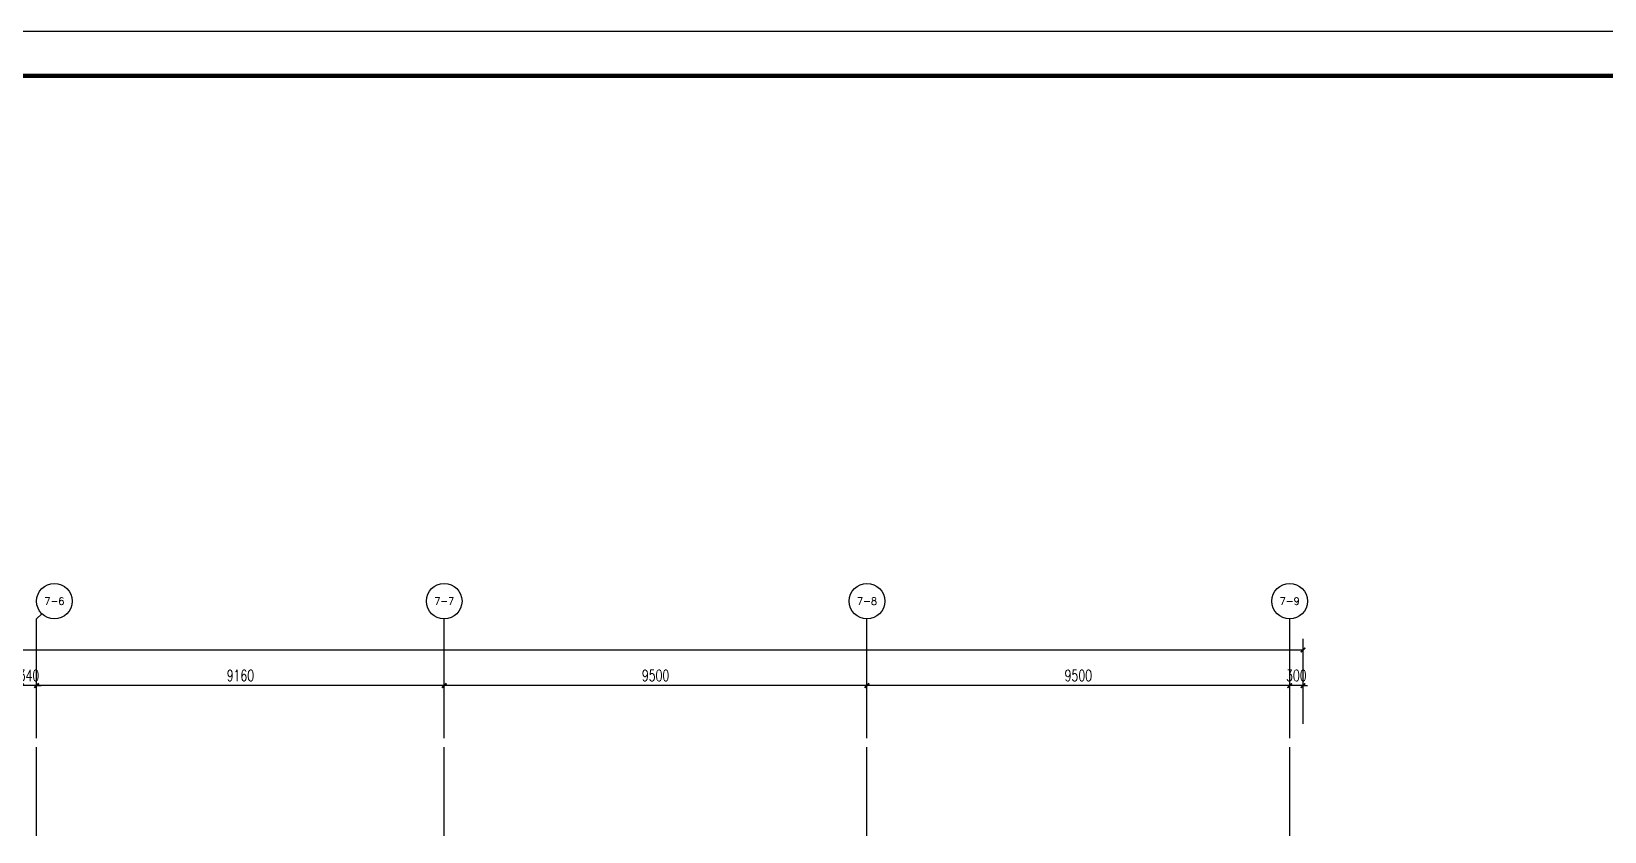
# Model space of a CAD drawing. Extents: x -621157 to 1764546, y -106808 to 741893.
# Drawn here: x 579293 to 614644, y 145710 to 163701 of the extents above; entities that cross this region are included whole.
import ezdxf
from ezdxf.enums import TextEntityAlignment as Align
from ezdxf.xclip import XClip

# ---------------------------------------------------------------- set-up
doc = ezdxf.new("R2010")
doc.units = 0
doc.header["$LTSCALE"] = 1000
doc.header["$MEASUREMENT"] = 0
doc.header["$XCLIPFRAME"] = 0
doc.linetypes.add('XREF-A-101-平面图_t3$0$DOTE', pattern=[2.42, 2, -0.2, 0.02, -0.2])
for name, color, linetype in [('0-底图', 7, 'Continuous'), ('AXIS_TEXT', 7, 'Continuous'), ('XREF-A-101-平面图_t3$0$A-DOTE', 8, 'Continuous'), ('XREF-A-101-平面图_t3$0$AXIS', 8, 'Continuous')]:
    doc.layers.add(name, color=color, linetype=linetype)
doc.styles.add('COMPLEX', font='COMPLEX')
doc.styles.add('XREF-A-101-平面图_t3$0$A-AXIS-LABEL', font='COMPLEX', dxfattribs={"bigfont": 'GBCBIG'})
doc.styles.add('XREF-A-101-平面图_t3$0$A-DIM_T3', font='SIMPLEX', dxfattribs={"width": 0.705882, "bigfont": 'GBCBIG'})
doc.dimstyles.new('XREF-A-101-平面图_t3$0$A-DIM-100', dxfattribs={"dimscale": 100, "dimtxt": 2.55, "dimasz": 1, "dimexe": 2.5, "dimexo": 3, "dimgap": 1, "dimtad": 1, "dimdec": 0, "dimzin": 0, "dimdsep": 46, "dimtxsty": 'XREF-A-101-平面图_t3$0$A-DIM_T3', "dimblk": 'XREF-A-101-平面图_t3$0$_ArchTick', "dimcen": 0.09, "dimclrt": 7, "dimazin": 2, "dimtfac": 1, "dimtdec": 0, "dimtix": 1, "dimtmove": 2, "dimatfit": 3, "dimfxl": 0, "dimtolj": 1, "dimtzin": 0, "dimarcsym": 0})

# ---------------------------------------------------------------- blocks, each defined once
blk = doc.blocks.new('XREF-A-101-平面图_t3$0$_ArchTick')
at = {"color": 0, "linetype": 'ByBlock', "const_width": 0.4}
blk.add_lwpolyline([(-0.5, -0.5), (0.5, 0.5)], dxfattribs=at)
blk = doc.blocks.new('*D25494')
at = {"layer": 'Defpoints', "color": 0}
for p in [(66500, 44460), (66500, 43300), (66800, 43300)]:
    blk.add_point(p, dxfattribs=at)
at = {"layer": 'XREF-A-101-平面图_t3$0$AXIS', "color": 0, "lineweight": -2}
for p, q in [((66500, 43600), (66500, 44710)), ((66800, 43600), (66800, 44710)), ((66500, 44460), (66400, 44460)), ((66800, 44460), (66500, 44460)), ((66800, 44460), (66900, 44460))]:
    blk.add_line(p, q, dxfattribs=at)
at = {"layer": 'XREF-A-101-平面图_t3$0$AXIS', "color": 0, "linetype": 'ByBlock', "lineweight": -2, "xscale": 100, "yscale": 100, "zscale": 100}
blk.add_blockref('XREF-A-101-平面图_t3$0$_ArchTick', (66500, 44460), dxfattribs=at)
at = {"layer": 'XREF-A-101-平面图_t3$0$AXIS', "color": 0, "linetype": 'ByBlock', "lineweight": -2, "xscale": 100, "yscale": 100, "zscale": 100, "rotation": 180}
blk.add_blockref('XREF-A-101-平面图_t3$0$_ArchTick', (66800, 44460), dxfattribs=at)
at = {"layer": 'XREF-A-101-平面图_t3$0$AXIS', "color": 7, "insert": (66650, 44687), "char_height": 255, "attachment_point": 5, "style": 'XREF-A-101-平面图_t3$0$A-DIM_T3'}
blk.add_mtext('\\A1;300', dxfattribs=at)
blk = doc.blocks.new('*D25495')
at = {"layer": 'Defpoints', "color": 0}
for p in [(57000, 44460), (57000, 43300), (66500, 43300)]:
    blk.add_point(p, dxfattribs=at)
at = {"layer": 'XREF-A-101-平面图_t3$0$AXIS', "color": 0, "lineweight": -2}
for p, q in [((57000, 43600), (57000, 44710)), ((66500, 43600), (66500, 44710)), ((66500, 44460), (57000, 44460))]:
    blk.add_line(p, q, dxfattribs=at)
at = {"layer": 'XREF-A-101-平面图_t3$0$AXIS', "color": 0, "linetype": 'ByBlock', "lineweight": -2, "xscale": 100, "yscale": 100, "zscale": 100, "rotation": 180}
blk.add_blockref('XREF-A-101-平面图_t3$0$_ArchTick', (57000, 44460), dxfattribs=at)
at = {"layer": 'XREF-A-101-平面图_t3$0$AXIS', "color": 0, "linetype": 'ByBlock', "lineweight": -2, "xscale": 100, "yscale": 100, "zscale": 100}
blk.add_blockref('XREF-A-101-平面图_t3$0$_ArchTick', (66500, 44460), dxfattribs=at)
at = {"layer": 'XREF-A-101-平面图_t3$0$AXIS', "color": 7, "insert": (61750, 44687), "char_height": 255, "attachment_point": 5, "style": 'XREF-A-101-平面图_t3$0$A-DIM_T3'}
blk.add_mtext('\\A1;9500', dxfattribs=at)
blk = doc.blocks.new('*D25496')
at = {"layer": 'Defpoints', "color": 0}
for p in [(47500, 44460), (47500, 43300), (57000, 43300)]:
    blk.add_point(p, dxfattribs=at)
at = {"layer": 'XREF-A-101-平面图_t3$0$AXIS', "color": 0, "lineweight": -2}
for p, q in [((47500, 43600), (47500, 44710)), ((57000, 43600), (57000, 44710)), ((57000, 44460), (47500, 44460))]:
    blk.add_line(p, q, dxfattribs=at)
at = {"layer": 'XREF-A-101-平面图_t3$0$AXIS', "color": 0, "linetype": 'ByBlock', "lineweight": -2, "xscale": 100, "yscale": 100, "zscale": 100, "rotation": 180}
blk.add_blockref('XREF-A-101-平面图_t3$0$_ArchTick', (47500, 44460), dxfattribs=at)
at = {"layer": 'XREF-A-101-平面图_t3$0$AXIS', "color": 0, "linetype": 'ByBlock', "lineweight": -2, "xscale": 100, "yscale": 100, "zscale": 100}
blk.add_blockref('XREF-A-101-平面图_t3$0$_ArchTick', (57000, 44460), dxfattribs=at)
at = {"layer": 'XREF-A-101-平面图_t3$0$AXIS', "color": 7, "insert": (52250, 44687), "char_height": 255, "attachment_point": 5, "style": 'XREF-A-101-平面图_t3$0$A-DIM_T3'}
blk.add_mtext('\\A1;9500', dxfattribs=at)
blk = doc.blocks.new('*D25497')
at = {"layer": 'Defpoints', "color": 0}
for p in [(38340, 44460), (38340, 43300), (47500, 43300)]:
    blk.add_point(p, dxfattribs=at)
at = {"layer": 'XREF-A-101-平面图_t3$0$AXIS', "color": 0, "lineweight": -2}
for p, q in [((38340, 43600), (38340, 44710)), ((47500, 43600), (47500, 44710)), ((47500, 44460), (38340, 44460))]:
    blk.add_line(p, q, dxfattribs=at)
at = {"layer": 'XREF-A-101-平面图_t3$0$AXIS', "color": 0, "linetype": 'ByBlock', "lineweight": -2, "xscale": 100, "yscale": 100, "zscale": 100, "rotation": 180}
blk.add_blockref('XREF-A-101-平面图_t3$0$_ArchTick', (38340, 44460), dxfattribs=at)
at = {"layer": 'XREF-A-101-平面图_t3$0$AXIS', "color": 0, "linetype": 'ByBlock', "lineweight": -2, "xscale": 100, "yscale": 100, "zscale": 100}
blk.add_blockref('XREF-A-101-平面图_t3$0$_ArchTick', (47500, 44460), dxfattribs=at)
at = {"layer": 'XREF-A-101-平面图_t3$0$AXIS', "color": 7, "insert": (42920, 44687), "char_height": 255, "attachment_point": 5, "style": 'XREF-A-101-平面图_t3$0$A-DIM_T3'}
blk.add_mtext('\\A1;9160', dxfattribs=at)
blk = doc.blocks.new('*D25498')
at = {"layer": 'Defpoints', "color": 0}
for p in [(38000, 44460), (38000, 43300), (38340, 43300)]:
    blk.add_point(p, dxfattribs=at)
at = {"layer": 'XREF-A-101-平面图_t3$0$AXIS', "color": 0, "lineweight": -2}
for p, q in [((38000, 43600), (38000, 44710)), ((38340, 43600), (38340, 44710)), ((38000, 44460), (37900, 44460)), ((38340, 44460), (38000, 44460)), ((38340, 44460), (38440, 44460))]:
    blk.add_line(p, q, dxfattribs=at)
at = {"layer": 'XREF-A-101-平面图_t3$0$AXIS', "color": 0, "linetype": 'ByBlock', "lineweight": -2, "xscale": 100, "yscale": 100, "zscale": 100}
blk.add_blockref('XREF-A-101-平面图_t3$0$_ArchTick', (38000, 44460), dxfattribs=at)
at = {"layer": 'XREF-A-101-平面图_t3$0$AXIS', "color": 0, "linetype": 'ByBlock', "lineweight": -2, "xscale": 100, "yscale": 100, "zscale": 100, "rotation": 180}
blk.add_blockref('XREF-A-101-平面图_t3$0$_ArchTick', (38340, 44460), dxfattribs=at)
at = {"layer": 'XREF-A-101-平面图_t3$0$AXIS', "color": 7, "insert": (38170, 44687), "char_height": 255, "attachment_point": 5, "style": 'XREF-A-101-平面图_t3$0$A-DIM_T3'}
blk.add_mtext('\\A1;340', dxfattribs=at)
blk = doc.blocks.new('_AXISO')
blk.add_circle((0, 0), 0.5)
at = {"layer": 'AXIS_TEXT', "style": 'COMPLEX'}
blk.add_attdef('A', text='', height=0.56, dxfattribs=at).set_placement((-0.25, -0.28), (0.25, -0.28), align=Align.FIT)
blk = doc.blocks.new('*D25505')
at = {"layer": 'Defpoints', "color": 0}
for p in [(-500, 45260), (-500, 43300), (66800, 43300)]:
    blk.add_point(p, dxfattribs=at)
at = {"layer": 'XREF-A-101-平面图_t3$0$AXIS', "color": 0, "lineweight": -2}
for p, q in [((-500, 43600), (-500, 45510)), ((66800, 45260), (-500, 45260)), ((66800, 43600), (66800, 45510))]:
    blk.add_line(p, q, dxfattribs=at)
at = {"layer": 'XREF-A-101-平面图_t3$0$AXIS', "color": 0, "linetype": 'ByBlock', "lineweight": -2, "xscale": 100, "yscale": 100, "zscale": 100, "rotation": 180}
blk.add_blockref('XREF-A-101-平面图_t3$0$_ArchTick', (-500, 45260), dxfattribs=at)
at = {"layer": 'XREF-A-101-平面图_t3$0$AXIS', "color": 0, "linetype": 'ByBlock', "lineweight": -2, "xscale": 100, "yscale": 100, "zscale": 100}
blk.add_blockref('XREF-A-101-平面图_t3$0$_ArchTick', (66800, 45260), dxfattribs=at)
at = {"layer": 'XREF-A-101-平面图_t3$0$AXIS', "color": 7, "insert": (33150, 45487), "char_height": 255, "attachment_point": 5, "style": 'XREF-A-101-平面图_t3$0$A-DIM_T3'}
blk.add_mtext('\\A1;67300', dxfattribs=at)
blk = doc.blocks.new('A0-Verital')
blk.add_lwpolyline([(118900, 84100), (0, 84100), (0, 0), (118900, 0)], close=True)
at = {"const_width": 100}
blk.add_lwpolyline([(2500, 83100), (117900, 83100), (117900, 1000), (2500, 1000)], close=True, dxfattribs=at)
blk = doc.blocks.new('XREF-A-101-平面图_t3$0$轴网(3)')
at = {"layer": 'XREF-A-101-平面图_t3$0$A-DOTE', "linetype": 'XREF-A-101-平面图_t3$0$DOTE'}
for p, q in [((38340, -3300), (38340, 43300)), ((47500, -3300), (47500, 43300)), ((57000, -3300), (57000, 43300)), ((66500, -3300), (66500, 43300))]:
    blk.add_line(p, q, dxfattribs=at)
at = {"layer": 'XREF-A-101-平面图_t3$0$AXIS'}
for p, q in [((38340, 45959.5), (38457.2, 46076.7)), ((38340, 43300), (38340, 45959.5)), ((47500, 43300), (47500, 45959.5)), ((57000, 43300), (57000, 45959.5)), ((66500, 43300), (66500, 45959.5))]:
    blk.add_line(p, q, dxfattribs=at)
ref = blk.add_blockref('_AXISO', (38740, 46359.5), dxfattribs=dict(at, xscale=800, yscale=800, zscale=800))
ref.add_attrib('A', '7-6', dxfattribs={"color": 7, "height": 168.54, "style": 'XREF-A-101-平面图_t3$0$A-AXIS-LABEL', "width": 0.933333}).set_placement((38515.3, 46275.2), (38964.7, 46275.2), align=Align.FIT)
ref = blk.add_blockref('_AXISO', (47500, 46359.5), dxfattribs=dict(at, xscale=800, yscale=800, zscale=800))
ref.add_attrib('A', '7-7', dxfattribs={"color": 7, "height": 168.54, "style": 'XREF-A-101-平面图_t3$0$A-AXIS-LABEL', "width": 0.933333}).set_placement((47275.3, 46275.2), (47724.7, 46275.2), align=Align.FIT)
ref = blk.add_blockref('_AXISO', (57000, 46359.5), dxfattribs=dict(at, xscale=800, yscale=800, zscale=800))
ref.add_attrib('A', '7-8', dxfattribs={"color": 7, "height": 168.54, "style": 'XREF-A-101-平面图_t3$0$A-AXIS-LABEL', "width": 0.933333}).set_placement((56775.3, 46275.2), (57224.7, 46275.2), align=Align.FIT)
ref = blk.add_blockref('_AXISO', (66500, 46359.5), dxfattribs=dict(at, xscale=800, yscale=800, zscale=800))
ref.add_attrib('A', '7-9', dxfattribs={"color": 7, "height": 168.54, "style": 'XREF-A-101-平面图_t3$0$A-AXIS-LABEL', "width": 0.933333}).set_placement((66275.3, 46275.2), (66724.7, 46275.2), align=Align.FIT)
for p1, p2, distance, picture, middle in [((66800, 43300), (-500, 43300), -1959.5, '*D25505', (33150, 45487)), ((38340, 43300), (38000, 43300), -1159.5, '*D25498', (38170, 44687)), ((47500, 43300), (38340, 43300), -1159.5, '*D25497', (42920, 44687)), ((57000, 43300), (47500, 43300), -1159.5, '*D25496', (52250, 44687)), ((66500, 43300), (57000, 43300), -1159.5, '*D25495', (61750, 44687)), ((66800, 43300), (66500, 43300), -1159.5, '*D25494', (66650, 44687))]:
    dim = blk.add_aligned_dim(p1=p1, p2=p2, distance=distance, dimstyle='XREF-A-101-平面图_t3$0$A-DIM-100', dxfattribs=at)
    dim.commit()
    dim.dimension.update_dxf_attribs({"geometry": picture, "text_midpoint": middle})
blk = doc.blocks.new('XREF-A-101-平面图_t3')
at = {"layer": 'XREF-A-101-平面图_t3$0$A-DOTE'}
blk.add_blockref('XREF-A-101-平面图_t3$0$轴网(3)', (200000, 300000), dxfattribs=at)

msp = doc.modelspace()

# ---------------------------------------------------------------- block references
at = {"layer": '0-底图'}
ref = msp.add_blockref('XREF-A-101-平面图_t3', (341069, -195468), dxfattribs=at)
XClip(ref).set_block_clipping_path([(188448.3743934482, 326558.5441184833), (279528.158095957, 347442.7434896522)])

# ---------------------------------------------------------------- next in the draw order: block references
msp.add_blockref('A0-Verital', (514407, 79601))

doc.saveas('drawing.dxf')
